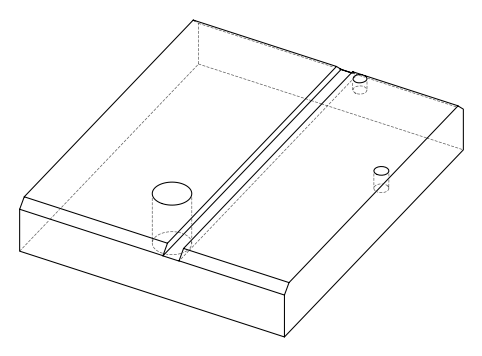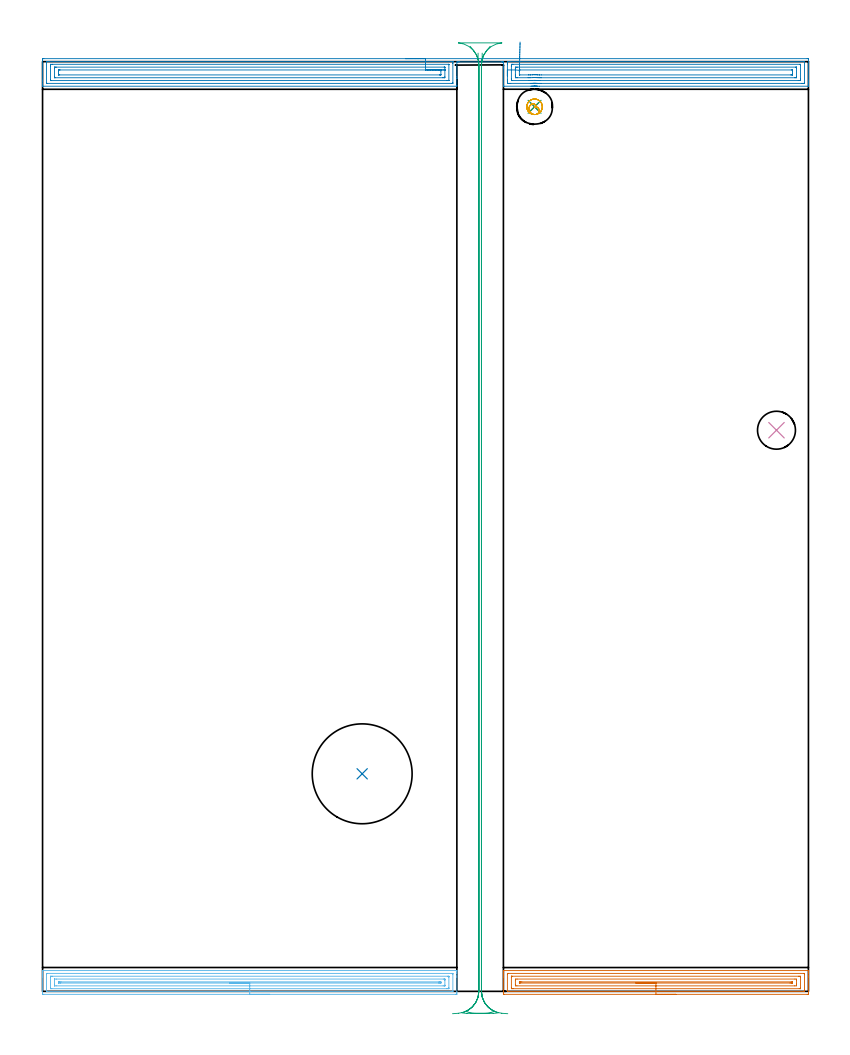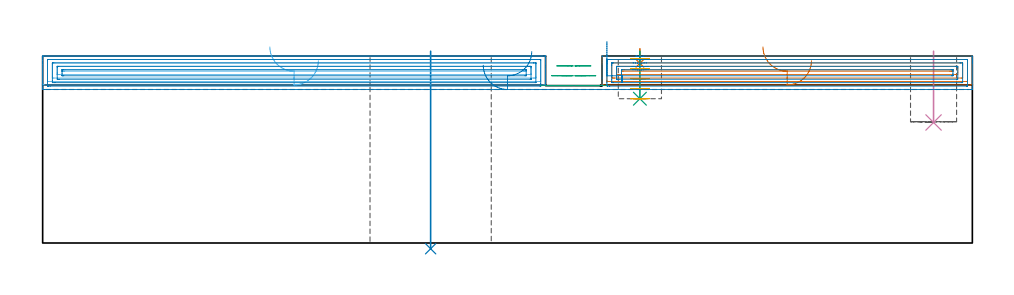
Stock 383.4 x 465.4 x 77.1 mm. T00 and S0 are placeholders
(PLAN: 9 operations, 6 tool changes, 37.5 min)
(1 SPOT_DRILL | STEP1POCKET | NXT0321_9005460120000 | 0.05 min | 183 mm3)
(2 INDEXABLE_INSERT_DRILL_THROUGH_HOLE_FROM_SOLID | STEP1HOLE | NXT0302_038 | 0.33 min | 151319 mm3)
(3 DRILL_BLIND_HOLE_INTO_CENTER | STEP1POCKET | NXT0301_128 | 0.08 min | 1680 mm3)
(4 INDEXABLE_INSERT_DRILL_BLIND_HOLE_FROM_SOLID | STEP1POCKET_1 | NXT0302_009 | 0.12 min | 7685 mm3)
(5 MILL_ROUGH_BLIND_HOLE_CONTOUR | STEP1POCKET | NXT0201_013 | Spiral | 0.85 min | 2515 mm3)
(6 AREA_MILL | FG_CHAMFER_SURFACE | UGT0205_001 | 8.49 min | 15142 mm3)
(7 AREA_MILL_1 | FG_CHAMFER_SURFACE_1 | UGT0205_001 | 6.3 min | 11277 mm3)
(8 AREA_MILL_2 | FG_CHAMFER_SURFACE_2 | UGT0205_001 | 15.16 min | 36403 mm3)
(9 MILL_RECTANGULAR_SLOT | SLOT_RECTANGULAR | UGT0201_105 | Follow Part, ap 5.5, ae 75% | 6.09 min | 129279 mm3)
(TOOL NXT0321_9005460120000 | NC Spot Drill, 142deg, 12mm, Carbide, Uncoated | D12 PA142 FL30 Z2)
(TOOL NXT0302_038 | Index. Insert Drill 50mm [880-D5000L50-04] | D50 PA176 FL200 Z2)
(TOOL NXT0301_128 | Carbide Drill 12mm [861.1-1200-036A1-GP GC34] | D12 PA150 FL37.4 Z2)
(TOOL NXT0302_009 | Index. Insert Drill 19mm [880-D1900L25-05] | D19 PA176 FL95 Z2)
(TOOL NXT0201_013 | ENDMILL 10mm | D10 FL30 Z4)
(TOOL UGT0205_001 | Chamfer Mill 20 x 3 x 45 deg. | D20 FL50 Z2)
(TOOL UGT0201_105 | End Mill 22 mm | D22 FL25 Z2)
(OP 1 SPOT_DRILL)
G17 G21 G94 G90
T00 M6
G54
G17 G0 G90 X246.3 Y442.8 S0 M3
G43 Z87.1 H0
G94 G81 G98 Z74.1 F250. R80.1
G80
M5
M2
(OP 2 INDEXABLE_INSERT_DRILL_THROUGH_HOLE_FROM_SOLID)
G17 G21 G94 G90
T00 M6
G54
G17 G0 G90 X160. Y108.9 S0 M3
G43 Z87.1 H1
G94 G81 G98 Z-2.373 F250. R79.1
G80
M5
M2
(OP 3 DRILL_BLIND_HOLE_INTO_CENTER)
G17 G21 G94 G90
T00 M6
G54
G17 G0 G90 X246.3 Y442.8 S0 M3
G43 Z87.1 H1
G94 G81 G98 Z59.5 F250. R79.1
G80
M5
M2
(OP 4 INDEXABLE_INSERT_DRILL_BLIND_HOLE_FROM_SOLID)
G17 G21 G94 G90
T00 M6
G54
G17 G0 G90 X367.4 Y280.9 S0 M3
G43 Z87.1 H1
G94 G81 G98 Z49.7 F250. R79.1
G80
M5
M2
(OP 5 MILL_ROUGH_BLIND_HOLE_CONTOUR)
G17 G21 G94 G90
T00 M6
G54
G17 G0 G90 X246.3 Y442.8 S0 M3
G43 Z87.1 H0
Z75.98
G94 G3 X246.68 Y443.855 R0.596 F250.
X244.798 Y444.043 R1.696
X243.659 Y440.741 R2.571
X247.031 Y438.969 R3.058
X250.131 Y443.531 R3.9
X247.031 Y438.969 R-3.9
X248.581 Y441.25 R1.95
X246.3 Y442.8 R1.95
G0 Z71.86
G3 X246.68 Y443.855 R0.596
X244.798 Y444.043 R1.696
X243.659 Y440.741 R2.571
X247.031 Y438.969 R3.058
X250.131 Y443.531 R3.9
X247.031 Y438.969 R-3.9
X248.581 Y441.25 R1.95
X246.3 Y442.8 R1.95
G0 Z67.74
G3 X246.68 Y443.855 R0.596
X244.798 Y444.043 R1.696
X243.659 Y440.741 R2.571
X247.031 Y438.969 R3.058
X250.131 Y443.531 R3.9
X247.031 Y438.969 R-3.9
X248.581 Y441.25 R1.95
X246.3 Y442.8 R1.95
G0 Z63.62
G3 X246.68 Y443.855 R0.596
X244.798 Y444.043 R1.696
X243.659 Y440.741 R2.571
X247.031 Y438.969 R3.058
X250.131 Y443.531 R3.9
X247.031 Y438.969 R-3.9
X248.581 Y441.25 R1.95
X246.3 Y442.8 R1.95
G0 Z59.5
G3 X246.68 Y443.855 R0.596
X244.798 Y444.043 R1.696
X243.659 Y440.741 R2.571
X247.031 Y438.969 R3.058
X250.131 Y443.531 R3.9
X247.031 Y438.969 R-3.9
X248.581 Y441.25 R1.95
X246.3 Y442.8 R1.95
G0 Z87.1
M5
M2
(OP 6 AREA_MILL)
G17 G21 G94 G90
T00 M6
G54
G17 G0 G90 X113.7 Y-1.5 S1061 M3
G43 Z87.1 H0
Z75.2
G94 G1 X113.662 Z74.328 F250.
X113.548 Z73.464
X113.359 Z72.612
X113.097 Z71.78
X112.763 Z70.974
X112.36 Z70.2
X111.892 Z69.464
X111.36 Z68.772
X110.771 Z68.129
X110.128 Z67.54
X109.436 Z67.008
X108.7 Z66.54
X107.926 Z66.137
X107.12 Z65.803
X106.288 Z65.541
X105.437 Z65.352
X104.572 Z65.238
X103.7 Z65.2
X0.607
X0.31 Y-1.497 Z65.202
X0.01 Y-1.492 Z65.206
X0. Y-1.187 Z65.51
Y7.126 Z73.82
Y7.696 Z74.393
Y8.018 Z74.714
Y8.588 Z75.284
Y8.91 Z75.605
Y9.553 Z76.252
Y9.969 Z76.668
X0.008 Y10.347 Z77.039
X0.01 Y10.397 Z77.088
X0.161 Y10.4 Z77.1
X207.239
X207.391 Y10.397 Z77.088
X207.393 Y10.39 Z77.081
X207.396 Y10.346 Z77.038
X207.4 Y9.969 Z76.668
Y9.553 Z76.252
Y8.91 Z75.605
Y7.696 Z74.393
Y7.126 Z73.82
Y-0.295 Z66.402
X207.397 Y-0.902 Z65.796
X207.393 Y-1.492 Z65.206
X207.385 Y-1.493 Z65.204
X206.793 Y-1.5 Z65.2
X103.7
Y-0.086 Z66.614
X2.316 Y-0.085 Z66.615
X2.164 Y-0.084 Z66.616
X2.064 Y-0.08 Z66.62
X2.009 Y-0.076 Z66.624
X2.006 Y-0.065 Z66.635
X2.003 Y-0.01 Z66.69
X2. Y0.382 Z67.082
Y8.41 Z75.11
X2.003 Y8.91 Z75.61
X2.006 Y8.958 Z75.658
X2.009 Y8.976 Z75.676
X2.089 Y8.98 Z75.68
X2.24 Y8.984 Z75.684
X2.317 Y8.986 Z75.686
X205.084 Y8.985 Z75.685
X205.236 Y8.984 Z75.684
X205.336 Y8.98 Z75.68
X205.391 Y8.976 Z75.676
X205.394 Y8.965 Z75.665
X205.397 Y8.91 Z75.61
X205.4 Y8.518 Z75.218
Y0.49 Z67.19
X205.397 Y-0.01 Z66.69
X205.394 Y-0.058 Z66.642
X205.391 Y-0.076 Z66.624
X205.312 Y-0.08 Z66.62
X205.16 Y-0.085 Z66.615
X205.084 Y-0.086 Z66.614
X103.7
Y1.328 Z68.028
X4.623 Y1.329 Z68.029
X4.178 Y1.331 Z68.031
X4.03 Y1.333 Z68.033
X4.013 Y1.335 Z68.035
X4.008 Y1.384 Z68.084
X4.003 Y1.479 Z68.179
X4.001 Y1.597 Z68.297
X4. Y1.774 Z68.474
X4.001 Y7.126 Z73.826
X4.002 Y7.301 Z74.001
X4.01 Y7.48 Z74.18
X4.02 Y7.565 Z74.265
X4.067 Y7.567 Z74.267
X4.178 Y7.569 Z74.269
X4.624 Y7.571 Z74.271
X5.07
X202.777
X203.222 Y7.569 Z74.269
X203.37 Y7.567 Z74.267
X203.387 Y7.565 Z74.265
X203.392 Y7.516 Z74.216
X203.397 Y7.421 Z74.121
X203.399 Y7.303 Z74.003
X203.4 Y7.126 Z73.826
X203.399 Y1.774 Z68.474
X203.398 Y1.598 Z68.298
X203.39 Y1.42 Z68.12
X203.38 Y1.335 Z68.035
X203.333 Y1.333 Z68.033
X203.222 Y1.33 Z68.03
X202.776 Y1.329 Z68.029
X202.33 Y1.328 Z68.028
X103.7
Y2.743 Z69.443
X6.778
X6.034 Y2.748 Z69.448
X6.017 Y2.749 Z69.449
X6.01 Y2.76 Z69.46
X6.006 Y2.809 Z69.509
X6.002 Y2.91 Z69.61
X6.001 Y3.114 Z69.814
X6. Y3.521 Z70.221
X6.001 Y5.983 Z72.683
X6.002 Y6.09 Z72.79
X6.006 Y6.142 Z72.842
X6.01 Y6.151 Z72.851
X6.015 Y6.153 Z72.853
X6.041 Y6.156 Z72.856
X6.855 Y6.157 Z72.857
X200.622
X201.366 Y6.152 Z72.852
X201.383 Y6.151 Z72.851
X201.39 Y6.14 Z72.84
X201.394 Y6.091 Z72.791
X201.398 Y5.99 Z72.69
X201.399 Y5.786 Z72.486
X201.4 Y5.379 Z72.079
Y3.131 Z69.831
X201.399 Y2.917 Z69.617
X201.398 Y2.81 Z69.51
X201.394 Y2.757 Z69.457
X201.39 Y2.749 Z69.449
X201.385 Y2.747 Z69.447
X201.359 Y2.744 Z69.444
X200.545 Y2.743 Z69.443
X103.7
Y4.157 Z70.857
X8.934
X8.64 Y4.158 Z70.858
X8.037 Y4.162 Z70.862
X8.02 Y4.163 Z70.863
X8.008 Y4.19 Z70.89
X8.003 Y4.45 Z71.15
Y4.61 Z71.31
X8.006 Y4.69 Z71.39
X8.01 Y4.727 Z71.427
X8.02 Y4.736 Z71.436
X8.055 Y4.738 Z71.438
X8.349 Y4.742 Z71.442
X8.64 Y4.743 Z71.443
X9.24
X198.467
X198.76 Y4.742 Z71.442
X199.364 Y4.738 Z71.438
X199.38 Y4.737 Z71.437
X199.392 Y4.71 Z71.41
X199.397 Y4.45 Z71.15
Y4.29 Z70.99
X199.394 Y4.21 Z70.91
X199.39 Y4.173 Z70.873
X199.38 Y4.164 Z70.864
X199.346 Y4.162 Z70.862
X199.052 Y4.158 Z70.858
X198.76 Y4.157 Z70.857
X198.16
X103.7
X102.828 Z70.895
X101.964 Z71.009
X101.112 Z71.198
X100.28 Z71.46
X99.474 Z71.794
X98.7 Z72.197
X97.964 Z72.665
X97.272 Z73.196
X96.629 Z73.786
X96.04 Z74.429
X95.509 Z75.121
X95.04 Z75.857
X94.637 Z76.631
X94.303 Z77.437
X94.041 Z78.269
X93.852 Z79.12
X93.738 Z79.985
X93.7 Z80.857
G0 Z87.1
M5
M2
(OP 7 AREA_MILL_1)
G17 G21 G94 G90
T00 M6
G54
G17 G0 G90 X317.05 Y-1.5 S1061 M3
G43 Z87.1 H0
Z75.2
G94 G1 X317.012 Z74.328 F250.
X316.898 Z73.464
X316.709 Z72.612
X316.447 Z71.78
X316.113 Z70.974
X315.71 Z70.2
X315.242 Z69.464
X314.711 Z68.772
X314.121 Z68.129
X313.478 Z67.54
X312.786 Z67.009
X312.05 Z66.54
X311.276 Z66.137
X310.47 Z65.803
X309.638 Z65.541
X308.787 Z65.352
X307.922 Z65.238
X307.05 Z65.2
X231.289 Y-1.499 Z65.201
X230.707 Y-1.491 Z65.206
X230.704 Y-1.487 Z65.21
X230.701 Y-0.902 Z65.795
X230.7 Y-0.312 Z66.385
Y7.126 Z73.819
Y7.73 Z74.427
Y8.018 Z74.714
Y8.622 Z75.318
Y8.91 Z75.605
Y9.485 Z76.184
Y9.802 Z76.501
Y10.015 Z76.714
X230.708 Y10.353 Z77.045
X230.71 Y10.397 Z77.088
X230.844 Y10.4 Z77.1
X383.256
X383.39 Y10.397 Z77.088
X383.392 Y10.353 Z77.045
X383.4 Y10.014 Z76.713
Y9.498 Z76.197
Y8.91 Z75.605
Y7.73 Z74.427
Y7.126 Z73.819
X383.399 Y-0.902 Z65.795
X383.396 Y-1.488 Z65.209
X383.393 Y-1.491 Z65.206
X382.811 Y-1.5 Z65.2
X307.05
Y-0.086 Z66.614
X232.996 Y-0.085 Z66.615
X232.844 Y-0.083 Z66.617
X232.744 Y-0.079 Z66.621
X232.709 Y-0.073 Z66.627
X232.706 Y-0.062 Z66.638
X232.703 Y-0.01 Z66.69
X232.7 Y0.362 Z67.062
Y8.39 Z75.09
X232.703 Y8.91 Z75.61
X232.706 Y8.956 Z75.656
X232.709 Y8.973 Z75.673
X232.769 Y8.979 Z75.679
X232.92 Y8.984 Z75.684
X232.996 Y8.985 Z75.685
X381.104
X381.256 Y8.983 Z75.683
X381.356 Y8.979 Z75.679
X381.391 Y8.973 Z75.673
X381.394 Y8.962 Z75.662
X381.397 Y8.91 Z75.61
X381.4 Y8.538 Z75.238
Y0.51 Z67.21
X381.397 Y-0.01 Z66.69
X381.394 Y-0.056 Z66.644
X381.391 Y-0.073 Z66.627
X381.331 Y-0.079 Z66.621
X381.18 Y-0.084 Z66.616
X381.104 Y-0.086 Z66.614
X307.05
Y1.328 Z68.028
X235.746 Y1.329 Z68.029
X235.299 Y1.33 Z68.03
X234.855 Y1.333 Z68.033
X234.716 Y1.335 Z68.035
X234.705 Y1.62 Z68.32
X234.702 Y1.774 Z68.474
X234.7 Y1.929 Z68.629
Y7.28 Z73.98
X234.702 Y7.435 Z74.135
X234.707 Y7.538 Z74.238
X234.711 Y7.566 Z74.266
X234.717 Y7.568 Z74.268
X234.743 Y7.57 Z74.27
X234.855 Y7.571 Z74.271
X235.301
X378.354
X378.801 Y7.57 Z74.27
X379.246 Y7.567 Z74.267
X379.384 Y7.564 Z74.264
X379.395 Y7.28 Z73.98
X379.398 Y7.126 Z73.826
X379.4 Y6.971 Z73.671
Y1.62 Z68.32
X379.398 Y1.465 Z68.165
X379.393 Y1.362 Z68.062
X379.389 Y1.334 Z68.034
X379.383 Y1.332 Z68.032
X379.357 Y1.33 Z68.03
X379.246 Y1.329 Z68.029
X378.8 Y1.328 Z68.028
X307.05
Y2.743 Z69.443
X237.452
X236.721 Y2.75 Z69.45
X236.7 Y3.495 Z70.195
Y5.342 Z72.042
X236.721 Y6.15 Z72.85
X237.528 Y6.157 Z72.857
X376.648
X377.379 Y6.15 Z72.85
X377.4 Y5.405 Z72.105
Y3.558 Z70.258
X377.379 Y2.75 Z69.45
X376.572 Y2.743 Z69.443
X307.05
Y4.157 Z70.857
X239.311
X238.711 Y4.158 Z70.858
X238.708 Y4.16 Z70.86
X238.702 Y4.168 Z70.868
X238.701 Y4.679 Z71.379
X238.705 Y4.717 Z71.417
X238.709 Y4.731 Z71.431
X238.727 Y4.736 Z71.436
X239.02 Y4.741 Z71.441
X239.311 Y4.743 Z71.443
X239.91
X374.789
X375.389 Y4.742 Z71.442
X375.392 Y4.74 Z71.44
X375.398 Y4.732 Z71.432
X375.399 Y4.221 Z70.921
X375.395 Y4.183 Z70.883
X375.391 Y4.169 Z70.869
X375.373 Y4.164 Z70.864
X375.08 Y4.158 Z70.858
X374.789 Y4.157 Z70.857
X374.191
X307.05
X306.179 Z70.895
X305.314 Z71.009
X304.462 Z71.198
X303.63 Z71.46
X302.824 Z71.794
X302.05 Z72.197
X301.314 Z72.665
X300.622 Z73.196
X299.979 Z73.786
X299.39 Z74.429
X298.859 Z75.121
X298.39 Z75.857
X297.987 Z76.631
X297.653 Z77.437
X297.391 Z78.269
X297.202 Z79.12
X297.088 Z79.985
X297.05 Z80.857
G0 Z87.1
M5
M2
(OP 8 AREA_MILL_2)
G17 G21 G94 G90
T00 M6
G54
G17 G0 G90 X181.7 Y466.9 S1061 M3
G43 Z87.1 H0
Z73.3
G94 G1 X181.738 Z72.428 F250.
X181.852 Z71.564
X182.041 Z70.712
X182.303 Z69.88
X182.637 Z69.074
X183.04 Z68.3
X183.508 Z67.564
X184.04 Z66.872
X184.629 Z66.229
X185.272 Z65.64
X185.964 Z65.109
X186.7 Z64.64
X187.474 Z64.237
X188.28 Z63.903
X189.112 Z63.641
X189.964 Z63.452
X190.828 Z63.338
X191.7 Z63.3
X382.788
X383.333 Y466.894 Z63.303
X383.39 Y466.892 Z63.306
X383.4 Y466.829 Z63.368
Y456.067 Z74.127
Y455.518 Z74.679
Y455.194 Z75.002
Y454.644 Z75.552
Y454.32 Z75.875
Y453.356 Z76.843
X383.397 Y453.226 Z76.966
X383.39 Y453.102 Z77.088
X383.234 Y453.1 Z77.1
X248.819
X247.955 Y453.108 Z77.092
X247.815 Y453.109 Z77.091
X247.625 Y453.118 Z77.08
X247.302 Y453.142 Z77.057
X247.12 Y453.16 Z77.039
X247.035 Y453.166 Z77.032
X246.928 Y453.171 Z77.027
X246.533 Y453.188 Z77.004
X246.463 Z77.002
X246.329 Y453.193
X246.257 Y453.194 Z77.
X246.133 Y453.197 Z77.003
X245.814 Y453.182 Z77.018
X245.487 Y453.16 Z77.039
X245.276 Y453.138 Z77.058
X244.989 Y453.111 Z77.085
X244.971 Y453.11
X244.872 Y453.109 Z77.088
X244.526 Y453.11 Z77.09
X230.989 Y453.1 Z77.1
X230.71 Y453.104 Z77.09
X230.7 Y453.324 Z76.872
Y462.157 Z68.042
Y465.115 Z65.085
Y465.3 Z64.9
X230.334
X230.178 Y465.294 Z64.894
X230.139 Y465.293 Z64.892
X230.121 Y465.297 Z64.894
X230.118 Y465.298
X230.109 Y465.297 Z64.895
X230.096 Y465.3 Z64.899
X208.666 Z64.9
X208.219 Y465.298 Z64.893
X208.154 Y465.3 Z64.899
X207.773 Y465.297 Z64.897
X207.663
X207.4 Y465.298 Z64.898
Y457.815 Z72.378
Y457.086 Z73.113
Y456.941 Z73.256
Y453.446 Z76.752
X207.398 Y453.212 Z76.986
X207.39 Y453.103 Z77.09
X207.326 Y453.1 Z77.1
X0.166
X0.01 Y453.102 Z77.088
X0.003 Y453.226 Z76.966
X0. Y453.357 Z76.843
Y453.671 Z76.529
Y454.32 Z75.875
Y455.518 Z74.679
Y456.067 Z74.126
Y465.956 Z64.242
X0.006 Y466.554 Z63.643
X0.01 Y466.893 Z63.304
X0.262 Y466.897 Z63.302
X0.612 Y466.9 Z63.3
X191.7
Y465.486 Z64.714
X205.094
X205.294 Y465.485 Z64.715
X205.389 Y465.481 Z64.719
X205.405 Y465.479 Z64.721
X205.409 Y465.471 Z64.729
X205.411 Y465.457 Z64.743
X205.407 Y465.374 Z64.826
X205.402 Y464.806 Z65.394
X205.4 Y464.507 Z65.693
X205.399 Y454.895 Z75.305
X205.391 Y454.595 Z75.605
X205.388 Y454.521 Z75.679
X205.354 Y454.518 Z75.682
X205.267 Y454.516 Z75.684
X205.094 Y454.515 Z75.685
X204.895 Y454.514 Z75.686
X2.398
X2.198 Y454.515 Z75.685
X2.051 Y454.519 Z75.681
X2.019 Y454.521 Z75.679
X2.01 Y454.536 Z75.665
X2.006 Y454.563 Z75.637
X2.001 Y454.708 Z75.492
X2. Y465.196 Z65.004
X2.004 Y465.326 Z64.874
X2.01 Y465.429 Z64.771
X2.017 Y465.479 Z64.721
X2.052 Y465.481 Z64.719
X2.398 Y465.485 Z64.715
X2.597 Y465.486 Z64.714
X3.291
X191.7
Y464.072 Z66.128
X203.167 Y464.071 Z66.129
X203.308 Y464.069 Z66.131
X203.355 Y464.068 Z66.132
X203.384 Y464.065 Z66.135
X203.39 Y464.022 Z66.178
X203.396 Y463.933 Z66.267
X203.399 Y463.843 Z66.357
Y456.067 Z74.133
X203.398 Y455.979 Z74.221
X203.393 Y455.949 Z74.251
X203.388 Y455.935 Z74.265
X203.378 Y455.933 Z74.267
X203.308 Y455.931 Z74.269
X202.557 Y455.929 Z74.271
X202.415 Y455.928 Z74.272
X4.325 Y455.929 Z74.271
X4.184 Y455.93 Z74.27
X4.043 Y455.934 Z74.266
X4.011 Y455.936 Z74.264
X4.007 Y455.96 Z74.24
X4.003 Y456.008 Z74.192
X4.001 Y456.067 Z74.133
X4. Y456.247 Z73.953
Y463.238 Z66.962
X4.004 Y463.933 Z66.267
X4.007 Y464.022 Z66.178
X4.01 Y464.061 Z66.139
X4.048 Y464.065 Z66.135
X4.184 Y464.067 Z66.133
X4.935 Y464.071 Z66.129
X5.077 Y464.072 Z66.128
X191.7
Y462.657 Z67.543
X201.04
X201.312 Y462.655 Z67.545
X201.367 Y462.653 Z67.547
X201.386 Y462.651 Z67.549
X201.39 Y462.629 Z67.571
X201.394 Y462.565 Z67.635
X201.4 Y462.305 Z67.895
X201.399 Y457.815 Z72.385
X201.392 Y457.438 Z72.762
X201.39 Y457.351 Z72.849
X201.273 Y457.347 Z72.853
X201.11 Y457.345 Z72.855
X200.629 Y457.343 Z72.857
X200.219
X6.452
X6.135 Y457.344 Z72.856
X6.086 Y457.346 Z72.854
X6.036 Y457.35 Z72.85
X6.01 Y457.357 Z72.843
X6. Y457.815 Z72.385
X6.001 Y462.185 Z68.015
X6.01 Y462.606 Z67.594
X6.014 Y462.651 Z67.549
X6.09 Y462.653 Z67.547
X6.219 Y462.656 Z67.544
X6.38 Y462.657 Z67.543
X6.863
X191.7
Y461.243 Z68.957
X198.913
X199.26 Y461.241 Z68.959
X199.347 Y461.238 Z68.962
X199.383 Y461.237 Z68.963
X199.39 Y461.213 Z68.987
X199.393 Y461.133 Z69.067
X199.399 Y460.767 Z69.433
Y459.02 Z71.18
X199.393 Y458.837 Z71.363
X199.39 Y458.773 Z71.427
X199.379 Y458.763 Z71.437
X199.357 Y458.762 Z71.438
X199.255 Y458.759 Z71.441
X198.843 Y458.757 Z71.443
X198.774
X8.579
X8.219 Y458.761 Z71.439
X8.04 Y458.764 Z71.436
X8.009 Y458.769 Z71.431
X8.006 Y458.8 Z71.4
X8.004 Y458.85 Z71.35
X8. Y459.324 Z70.876
Y459.563 Z70.637
Y460.437 Z69.763
X8.001 Y461.071 Z69.129
X8.004 Y461.162 Z69.038
X8.01 Y461.217 Z68.983
X8.014 Y461.237 Z68.963
X8.032 Y461.238 Z68.962
X8.237 Y461.241 Z68.959
X8.649 Y461.243 Z68.957
X8.718
X191.7
X192.572 Z68.995
X193.436 Z69.109
X194.288 Z69.298
X195.12 Z69.56
X195.926 Z69.894
X196.7 Z70.297
X197.436 Z70.765
X198.128 Z71.296
X198.771 Z71.886
X199.36 Z72.529
X199.892 Z73.221
X200.36 Z73.957
X200.763 Z74.731
X201.097 Z75.537
X201.359 Z76.369
X201.548 Z77.22
X201.662 Z78.085
X201.7 Z78.957
G0 X232.7 Z83.099
G1 Y460.654 Z82.456
Y460.123 Z81.764
Y459.654 Z81.028
Y459.251 Z80.254
Y458.917 Z79.448
Y458.655 Z78.616
Y458.466 Z77.765
Y458.352 Z76.9
Y458.314 Z76.028
Y458.352 Z75.156
Y458.466 Z74.292
Y458.655 Z73.44
Y458.917 Z72.608
Y459.251 Z71.802
Y459.654 Z71.028
Y460.123 Z70.292
Y460.654 Z69.6
Y461.243 Z68.957
Y464.006 Z66.194
X232.703 Y464.806 Z65.394
X232.705 Y464.874 Z65.326
X232.775 Y465.479 Z64.721
X232.978 Y465.481 Z64.719
X233.668 Y465.485 Z64.715
X233.867 Y465.486 Z64.714
X381.002 Y465.485 Z64.715
X381.202 Y465.484 Z64.716
X381.349 Y465.481 Z64.719
X381.38 Y465.479 Z64.721
X381.39 Y465.465 Z64.735
X381.393 Y465.437 Z64.763
X381.399 Y465.292 Z64.908
Y454.805 Z75.395
X381.395 Y454.674 Z75.526
X381.39 Y454.571 Z75.629
X381.383 Y454.521 Z75.679
X381.348 Y454.52 Z75.68
X381.002 Y454.516 Z75.684
X380.803 Y454.515 Z75.685
X380.109 Y454.514 Z75.686
X249.542 Y454.515 Z75.685
X248.848 Y454.516 Z75.684
X248.645 Y454.518 Z75.682
X247.955 Y454.529 Z75.671
X247.735 Y454.535 Z75.665
X247.062 Y454.576 Z75.624
X246.785 Y454.59 Z75.61
X246.169 Y454.604 Z75.596
X245.887 Y454.596 Z75.604
X245.042 Y454.549 Z75.651
X244.724 Y454.532 Z75.668
X244.383 Y454.527 Z75.673
X244.173 Y454.525 Z75.675
X234.359 Y454.517 Z75.683
X233.668
X233.466 Y454.518 Z75.682
X232.775 Y454.523 Z75.677
X232.708 Y455.194 Z75.006
X232.703 Y455.264 Z74.936
X232.7 Y456.067 Z74.133
Y456.141 Z74.059
Y461.243 Z68.957
X234.7
Y462.922 Z67.278
Y463.796 Z66.404
X234.703 Y463.933 Z66.267
X234.706 Y464.024 Z66.176
X234.71 Y464.064 Z66.136
X234.886 Y464.067 Z66.133
X235.17 Y464.07 Z66.13
X235.312 Y464.071 Z66.129
X235.454
X379.075
X379.216 Y464.07 Z66.13
X379.357 Y464.066 Z66.134
X379.389 Y464.064 Z66.136
X379.393 Y464.04 Z66.16
X379.397 Y463.993 Z66.207
X379.399 Y463.933 Z66.267
X379.4 Y463.753 Z66.447
Y456.762 Z73.438
X379.396 Y456.067 Z74.133
X379.393 Y455.978 Z74.222
X379.39 Y455.939 Z74.261
X379.351 Y455.935 Z74.265
X379.216 Y455.933 Z74.267
X378.465 Y455.929 Z74.271
X378.323 Y455.928 Z74.272
X248.989 Y455.929 Z74.271
X248.848 Y455.93 Z74.27
X248.085 Y455.94 Z74.26
X247.955 Y455.945 Z74.255
X247.136 Y455.995 Z74.205
X247.062 Y455.998 Z74.202
X246.214 Y456.023 Z74.177
X246.169 Y456.022 Z74.178
X245.356 Y455.989 Z74.211
X245.276 Y455.985 Z74.215
X244.508 Y455.945 Z74.255
X244.383 Y455.942 Z74.258
X243.622 Y455.938 Z74.262
X243.49
X235.315 Y455.932 Z74.268
X235.037 Y455.933 Z74.267
X234.852 Y455.935 Z74.265
X234.712 Y455.938 Z74.262
X234.709 Y455.963 Z74.237
X234.706 Y456.067 Z74.133
X234.7 Y456.805 Z73.395
Y456.941 Z73.259
Y461.243 Z68.957
X236.7
Y461.839 Z68.361
X236.701 Y462.185 Z68.015
X236.703 Y462.449 Z67.751
X236.707 Y462.581 Z67.619
X236.71 Y462.641 Z67.559
X236.763 Y462.651 Z67.549
X237.24 Y462.655 Z67.545
X237.65 Y462.657 Z67.543
X376.948
X377.265 Y462.656 Z67.544
X377.314 Y462.654 Z67.546
X377.364 Y462.65 Z67.55
X377.39 Y462.643 Z67.557
X377.4 Y462.185 Z68.015
X377.399 Y457.815 Z72.385
X377.39 Y457.394 Z72.806
X377.386 Y457.349 Z72.851
X377.31 Y457.347 Z72.853
X377.181 Y457.344 Z72.856
X377.02 Y457.343 Z72.857
X376.537
X249.741
X249.329 Y457.344 Z72.856
X248.848 Y457.347 Z72.853
X248.427 Y457.353 Z72.847
X247.955 Y457.366 Z72.834
X247.497 Y457.39 Z72.81
X247.062 Y457.409 Z72.791
X246.568 Y457.425 Z72.775
X246.169 Y457.433 Z72.767
X245.683 Y457.417 Z72.783
X245.276 Y457.4 Z72.8
X244.383 Y457.36 Z72.84
X243.96 Y457.355 Z72.845
X243.49 Y457.353 Z72.847
X243.071 Y457.352 Z72.848
X237.717 Y457.348 Z72.852
X237.24 Y457.349 Z72.851
X236.821 Y457.351 Z72.849
X236.718 Y457.354 Z72.846
X236.707 Y457.462 Z72.738
X236.703 Y457.815 Z72.385
X236.7 Y458.343 Z71.857
Y458.689 Z71.511
Y461.243 Z68.957
X238.71 Y461.074 Z69.126
X238.726 Y461.236 Z68.964
X239.095 Y461.243 Z68.957
X374.821
X375.181 Y461.239 Z68.961
X375.36 Y461.236 Z68.964
X375.391 Y461.231 Z68.969
X375.394 Y461.2 Z69.
X375.396 Y461.15 Z69.05
X375.4 Y460.676 Z69.524
Y460.437 Z69.763
Y459.563 Z70.637
X375.399 Y458.929 Z71.271
X375.396 Y458.838 Z71.362
X375.39 Y458.783 Z71.417
X375.386 Y458.763 Z71.437
X375.368 Y458.762 Z71.438
X375.163 Y458.759 Z71.441
X374.751 Y458.757 Z71.443
X374.682
X249.671
X248.848 Y458.759 Z71.441
X248.776 Y458.76 Z71.44
X247.955 Y458.785 Z71.415
X247.853 Y458.789 Z71.411
X247.062 Y458.827 Z71.373
X246.915 Y458.833 Z71.367
X246.169 Y458.847 Z71.353
X246.01 Y458.844 Z71.356
X245.276 Y458.819 Z71.381
X245.149 Y458.813 Z71.387
X244.383 Y458.774 Z71.426
X244.299 Y458.771 Z71.429
X243.49 Y458.766 Z71.434
X243.411
X238.95 Y458.763 Z71.437
X238.811 Y458.765 Z71.435
X238.742 Y458.767 Z71.433
X238.715 Y458.769 Z71.431
X238.71 Y458.787 Z71.413
X238.706 Y458.85 Z71.35
X238.701 Y459.007 Z71.193
Y460.437 Z69.763
X238.702 Y460.753 Z69.447
X238.71 Y461.074 Z69.126
X238.725 Y461.717 Z68.537
X238.741 Y462.409 Z68.006
X238.759 Y463.144 Z67.537
X238.777 Y463.918 Z67.135
X238.796 Y464.724 Z66.801
X238.816 Y465.556 Z66.539
X238.836 Y466.407 Z66.35
X238.856 Y467.272 Z66.236
X238.876 Y468.143 Z66.198
X238.897 Y469.014 Z66.237
X238.917 Y469.879 Z66.351
X238.937 Y470.731 Z66.539
X238.957 Y471.562 Z66.802
X238.976 Y472.368 Z67.136
X238.994 Y473.142 Z67.539
X239.011 Y473.877 Z68.008
X239.028 Y474.569 Z68.539
X239.043 Y475.212 Z69.128
G0 Z87.1
M5
M2
(OP 9 MILL_RECTANGULAR_SLOT)
G17 G21 G94 G90
T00 M6
G54
G17 G0 G90 X218.02 Y469.666 S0 M3
G43 Z87.115 H0
Z73.033
G94 G1 Y466.666 F250.
G2 X218.4 Y463.8 R11. F500.
G1 Y0.
G2 X212.017 Y-9.984 R11.
G3 X216.634 Y-11. R11.
G1 X221.467
G3 X226.083 Y-9.984 R11.
G2 X219.7 Y0. R11.
G1 Y463.8
G2 X220.08 Y466.666 R11.
G1 Y469.666 F250.
G0 Z87.115
X214.049 Y473.062
Z68.967
G1 X215.94 Y470.733
G2 X218.4 Y463.8 R11. F500.
G1 Y0.
G2 X209.992 Y-10.69 R11.
G1 X209.985 Y-10.72
G3 X212.453 Y-11. R11.
G1 X225.589
G3 X228.087 Y-10.713 R11.
G1 X228.08 Y-10.683
G2 X219.7 Y0. R11.
G1 Y463.8
G2 X222.16 Y470.733 R11.
G1 X224.051 Y473.062 F250.
G0 Z87.115
X232.88 Y-11.191
Z64.9
G1 X229.888 Y-10.97
G2 X219.7 Y0. R11. F500.
G1 Y463.8
G2 X229.873 Y474.769 R11.
G1 Y474.799
X208.243 Y474.798
Y474.768
G2 X218.4 Y463.8 R11.
G1 Y0.
G2 X208.212 Y-10.97 R11.
G1 X205.22 Y-11.191 F250.
G0 Z87.115
M5
M2
